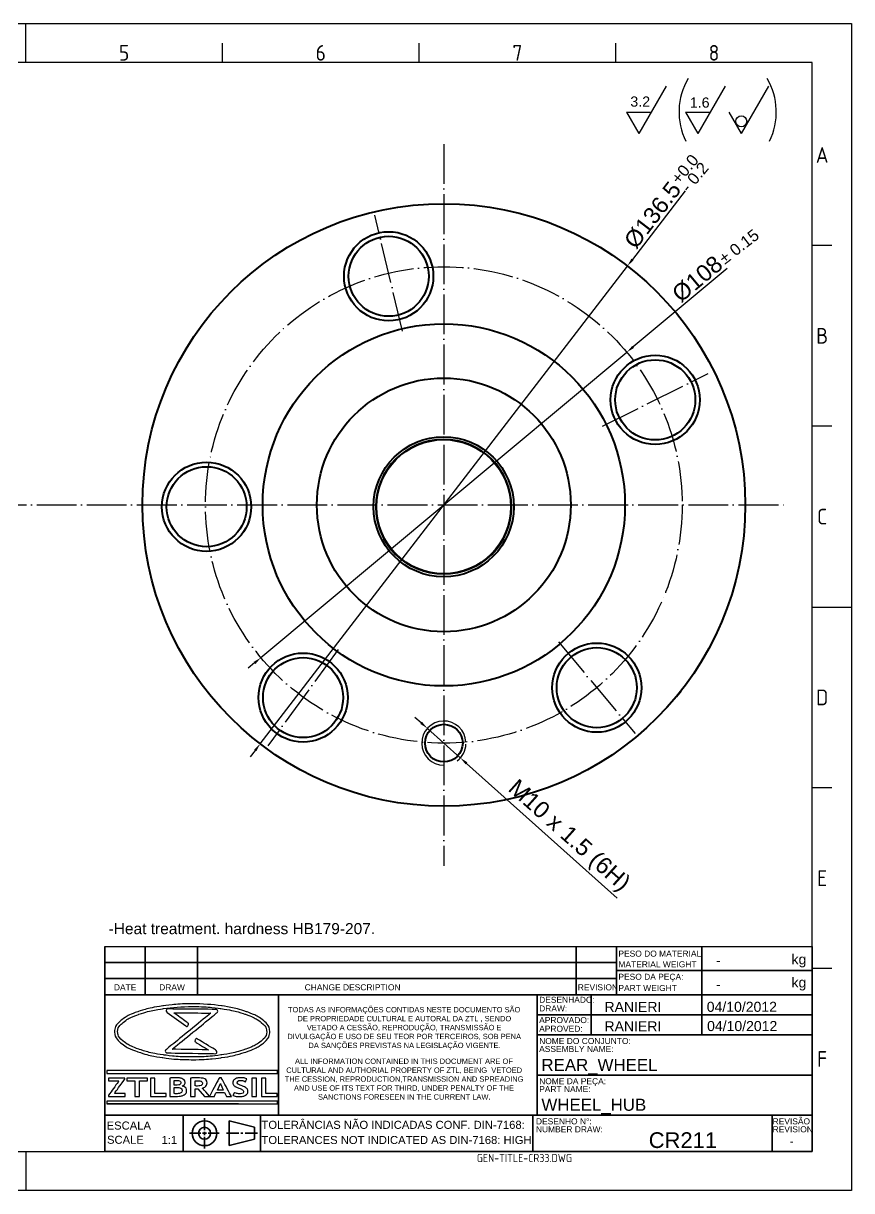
# Model space of a CAD drawing. Header units: millimetres. Extents: x 2411 to 2909, y 698 to 1050.
# Drawn here: x 2659.3 to 2908.8, y 698 to 1049.7 of the extents above; entities that cross this region are included whole.
import ezdxf
from ezdxf.enums import TextEntityAlignment as Align

# ---------------------------------------------------------------- set-up
doc = ezdxf.new("R2010")
doc.units = ezdxf.units.MM
for name, pattern in [('ACAD_ISO02W100', [15, 12, -3]), ('ACAD_ISO04W100', [30, 24, -3, 0, -3]), ('ACAD_ISO05W100', [33, 24, -3, 0, -3, 0, -3])]:
    doc.linetypes.add(name, pattern=pattern)
for name, color, linetype, lineweight in [('AM_0', 7, 'Continuous', 40), ('AM_4', 1, 'ACAD_ISO04W100', 25), ('AM_5', 3, 'Continuous', 25), ('AM_8', 40, 'ACAD_ISO02W100', 35), ('AM_BOR', 2, 'ACAD_ISO05W100', 35)]:
    doc.layers.add(name, color=color, linetype=linetype, lineweight=lineweight)
doc.layers.add('Camada 1', color=7, linetype='Continuous')
doc.styles.add('ACISOTS', font='isocp.shx', dxfattribs={"height": 1})
doc.styles.get("Standard").update_dxf_attribs({"font": 'arial.ttf'})
doc.dimstyles.new('ISO-25', dxfattribs={"dimtxt": 3, "dimasz": 2.5, "dimexe": 1.25, "dimexo": 0.625, "dimtad": 1, "dimtxsty": 'Standard', "dimcen": 2.5, "dimadec": 0, "dimazin": 0, "dimtfac": 1, "dimtmove": 0, "dimatfit": 3, "dimfxl": 1, "dimarcsym": 0})

# ---------------------------------------------------------------- blocks, each defined once
blk = doc.blocks.new('A3 ZTL')
for p, q in [((401.17, 280.82), (19.57, 280.82)), ((401.17, 9.78), (401.17, 280.82)), ((19.57, 9.78), (401.17, 9.78))]:
    blk.add_line(p, q)
at = {"layer": 'AM_BOR', "color": 135, "linetype": 'Continuous', "lineweight": 25}
for p, q in [((0, 290.61), (410.96, 290.61)), ((410.96, 290.61), (410.96, 0)), ((410.96, 0), (0, 0))]:
    blk.add_line(p, q, dxfattribs=at)
at = {"layer": 'AM_BOR', "color": 135, "lineweight": 25}
for p, q in [((205.48, 280.82), (205.48, 290.61)), ((254.4, 280.82), (254.4, 285.71)), ((303.33, 280.82), (303.33, 285.71)), ((352.25, 280.82), (352.25, 285.71)), ((406.07, 235.32), (401.17, 235.32)), ((406.07, 190.31), (401.17, 190.31)), ((401.17, 145.3), (410.96, 145.3)), ((406.07, 100.29), (401.17, 100.29)), ((406.07, 55.28), (401.17, 55.28)), ((205.48, 9.78), (205.48, 0))]:
    blk.add_line(p, q, dxfattribs=at)
at = {"layer": 'AM_BOR', "color": 135, "lineweight": 25, "style": 'ACISOTS'}
for s, p in [('5', (229.94, 283.27)), ('6', (278.86, 283.27)), ('7', (327.79, 283.27)), ('8', (376.71, 283.27)), ('A', (403.62, 257.83)), ('B', (403.62, 212.82)), ('C', (403.62, 167.81)), ('D', (403.62, 122.8)), ('E', (403.62, 77.79)), ('F', (403.62, 32.78))]:
    blk.add_text(s, height=3.91, dxfattribs=at).set_placement(p, align=Align.MIDDLE)
blk = doc.blocks.new('*D21')
at = {"layer": 'AM_5', "color": 0, "lineweight": -2, "transparency": 16777216}
for p, q in [((2871.23, 975.87), (2842.94, 952.24)), ((2730.85, 858.62), (2841.03, 950.64)), ((2728.93, 857.01), (2727.01, 855.41))]:
    blk.add_line(p, q, dxfattribs=at)
at = {"layer": 'AM_5', "color": 0, "transparency": 16777216}
for points in [[(2842.68, 952.56), (2843.21, 951.93), (2841.03, 950.64)], [(2728.66, 857.33), (2729.2, 856.69), (2730.85, 858.62)]]:
    blk.add_solid(points, dxfattribs=at)
at = {"layer": 'Defpoints', "color": 0, "transparency": 16777216}
for p in [(2841.03, 950.64), (2730.85, 858.62)]:
    blk.add_point(p, dxfattribs=at)
at = {"layer": 'AM_5', "color": 0, "transparency": 16777216, "insert": (2862.3, 972.73), "char_height": 3, "attachment_point": 5, "rotation": 39.87}
blk.add_mtext('{\\H1.6667x;%%C108}', dxfattribs=at)
blk = doc.blocks.new('*D22')
at = {"layer": 'AM_5', "color": 0, "lineweight": -2, "transparency": 16777216}
for p, q in [((2858.65, 999.3), (2842.76, 978.6)), ((2730.64, 832.64), (2841.23, 976.62)), ((2729.12, 830.65), (2727.59, 828.67))]:
    blk.add_line(p, q, dxfattribs=at)
at = {"layer": 'AM_5', "color": 0, "transparency": 16777216}
for points in [[(2842.42, 978.86), (2843.09, 978.35), (2841.23, 976.62)], [(2728.79, 830.91), (2729.45, 830.4), (2730.64, 832.64)]]:
    blk.add_solid(points, dxfattribs=at)
at = {"layer": 'Defpoints', "color": 0, "transparency": 16777216}
for p in [(2841.23, 976.62), (2730.64, 832.64)]:
    blk.add_point(p, dxfattribs=at)
at = {"layer": 'AM_5', "color": 0, "transparency": 16777216, "insert": (2848.83, 991.97), "char_height": 3, "attachment_point": 5, "rotation": 52.473}
blk.add_mtext('{\\H1.6667x;%%C136.5}', dxfattribs=at)
blk = doc.blocks.new('*D23')
at = {"layer": 'AM_5', "color": 0, "lineweight": -2, "transparency": 16777216}
for p, q in [((2779.11, 838.96), (2777.24, 840.62)), ((2780.97, 837.29), (2790.9, 828.41)), ((2838.16, 786.17), (2792.77, 826.75))]:
    blk.add_line(p, q, dxfattribs=at)
blk.add_arc((2785.94, 832.85), 6.66, 307.4575, 357.284, dxfattribs=at)
at = {"layer": 'AM_5', "color": 0, "transparency": 16777216}
for points in [[(2779.38, 839.27), (2778.83, 838.65), (2780.97, 837.29)], [(2793.04, 827.06), (2792.49, 826.44), (2790.9, 828.41)]]:
    blk.add_solid(points, dxfattribs=at)
at = {"layer": 'Defpoints', "color": 0, "transparency": 16777216}
for p in [(2780.97, 837.29), (2790.9, 828.41)]:
    blk.add_point(p, dxfattribs=at)
at = {"layer": 'AM_5', "color": 0, "transparency": 16777216, "insert": (2823.36, 804.64), "char_height": 3, "attachment_point": 5, "rotation": 318.2089}
blk.add_mtext('{\\H1.6667x;M10 x 1.5 (6H)}', dxfattribs=at)

msp = doc.modelspace()

# ---------------------------------------------------------------- linework, layer by layer
at = {"linetype": 'Continuous'}
msp.add_line((2683.88, 771.567), (2896.915, 771.567), dxfattribs=at)
at = {"layer": 'AM_0'}
msp.add_line((2856.047, 846.852), (2857.381, 848.629), dxfattribs=at)
for centre, radius in [((2785.936, 904.629), 90.778), ((2769.322, 973.53), 13.434), ((2769.322, 973.53), 12.058), ((2785.936, 904.629), 54.56), ((2849.603, 936.289), 13.434), ((2849.603, 936.289), 12.058), ((2785.936, 904.629), 38.222), ((2785.881, 904.074), 21.113), ((2785.881, 904.074), 20.228), ((2714.478, 904.074), 13.434), ((2714.478, 904.074), 12.058), ((2831.996, 849.56), 13.434), ((2743.547, 846.574), 13.434), ((2743.547, 846.574), 12.058), ((2831.996, 849.56), 12.058), ((2785.936, 832.852), 5.671)]:
    msp.add_circle(centre, radius, dxfattribs=at)
at = {"layer": 'AM_4', "ltscale": 0.5}
for p, q in [((2785.936, 1013.348), (2785.936, 795.91)), ((2773.475, 957.001), (2765.168, 991.915)), ((2833.686, 928.374), (2865.52, 944.204)), ((2467.002, 904.629), (2888.613, 904.629)), ((2820.481, 863.327), (2843.51, 835.792)), ((2754.145, 861.088), (2732.95, 832.06))]:
    msp.add_line(p, q, dxfattribs=at)
msp.add_circle((2785.936, 904.629), 71.778, dxfattribs=at)
at = {"layer": 'AM_5'}
for p, q in [((2852.872, 1030.77), (2844.672, 1016.568)), ((2870.63, 1030.77), (2862.43, 1016.568)), ((2883.687, 1030.77), (2875.487, 1016.568)), ((2840.945, 1023.024), (2848.4, 1023.024)), ((2840.945, 1023.024), (2844.672, 1016.568)), ((2858.703, 1023.024), (2866.157, 1023.024)), ((2858.703, 1023.024), (2862.43, 1016.568)), ((2871.76, 1023.024), (2875.487, 1016.568))]:
    msp.add_line(p, q, dxfattribs=at)
for centre, radius in [((2875.501, 1020.226), 1.653), ((2785.881, 904.074), 20.451)]:
    msp.add_circle(centre, radius, dxfattribs=at)
for centre, radius, start, end in [((2876.835, 1023.009), 20.072, 149.81687, 205.95777), ((2865.985, 1023.009), 20.072, 334.04223, 30.18313), ((2785.936, 832.852), 6.661, 2.65966, 270)]:
    msp.add_arc(centre, radius, start, end, dxfattribs=at)
at = {"layer": 'AM_8', "color": 0, "linetype": 'Continuous'}
for p, q in [((2683.88, 771.567), (2683.88, 709.835)), ((2695.985, 771.567), (2695.985, 757.042)), ((2711.72, 771.567), (2711.72, 757.042)), ((2825.8, 771.567), (2825.8, 757.042)), ((2837.904, 757.042), (2837.904, 771.567)), ((2863.628, 771.567), (2863.628, 764.304)), ((2896.915, 709.835), (2896.915, 771.567)), ((2837.904, 766.725), (2683.88, 766.725)), ((2837.904, 764.304), (2896.915, 764.304)), ((2863.628, 764.304), (2863.628, 757.042)), ((2683.88, 761.883), (2837.904, 761.883)), ((2683.88, 757.042), (2812.185, 757.042)), ((2736.107, 757.042), (2736.107, 720.729)), ((2812.185, 757.042), (2896.915, 757.042)), ((2814.033, 757.042), (2814.033, 734.044)), ((2830.342, 757.042), (2830.342, 744.937)), ((2863.628, 757.042), (2863.628, 744.937)), ((2814.033, 750.989), (2896.915, 750.989)), ((2814.033, 744.937), (2896.915, 744.937)), ((2814.033, 734.044), (2814.033, 720.729)), ((2814.033, 732.833), (2896.915, 732.833)), ((2684.41, 724.132), (2724.063, 724.132)), ((2812.185, 720.729), (2683.88, 720.729)), ((2737.577, 720.729), (2683.88, 720.729)), ((2707.404, 720.729), (2707.404, 709.835)), ((2713.854, 719.855), (2713.854, 716.263)), ((2728.902, 717.078), (2721.287, 719.008)), ((2721.287, 719.008), (2721.287, 711.556)), ((2730.713, 720.729), (2730.713, 709.835)), ((2812.185, 720.729), (2884.811, 720.729)), ((2812.689, 709.835), (2812.689, 720.729)), ((2896.915, 720.729), (2884.811, 720.729)), ((2884.811, 720.729), (2884.811, 709.835)), ((2709.302, 715.282), (2712.72, 715.282)), ((2713.238, 715.282), (2714.441, 715.282)), ((2713.854, 715.764), (2713.854, 714.691)), ((2713.854, 714.21), (2713.854, 710.709)), ((2714.903, 715.282), (2718.299, 715.282)), ((2720.457, 715.282), (2724.201, 715.282)), ((2724.777, 715.282), (2725.38, 715.282)), ((2726.077, 715.282), (2729.785, 715.282)), ((2728.902, 717.078), (2728.902, 713.486)), ((2728.902, 713.486), (2721.287, 711.556)), ((2683.88, 709.835), (2896.915, 709.835))]:
    msp.add_line(p, q, dxfattribs=at)
for radius in [3.726, 1.796]:
    msp.add_circle((2713.854, 715.282), radius, dxfattribs=at)
at = {"layer": 'Camada 1'}
for points, knots in [([(2710.137, 754.29), (2713.259, 754.29), (2716.244, 754.071), (2718.97, 753.675), (2718.97, 753.675), (2721.803, 753.264), (2724.359, 752.661), (2726.502, 751.913), (2726.502, 751.913), (2728.702, 751.145), (2730.478, 750.218), (2731.691, 749.181), (2731.691, 749.181), (2732.873, 748.171), (2733.526, 747.054), (2733.526, 745.874), (2733.526, 745.874), (2733.526, 744.693), (2732.873, 743.576), (2731.691, 742.566), (2731.691, 742.566), (2730.478, 741.529), (2728.702, 740.602), (2726.502, 739.834), (2726.502, 739.834), (2724.359, 739.086), (2721.803, 738.483), (2718.97, 738.071), (2718.97, 738.071), (2716.244, 737.675), (2713.259, 737.457), (2710.137, 737.457), (2710.137, 737.457), (2707.014, 737.457), (2704.03, 737.675), (2701.303, 738.071), (2701.303, 738.071), (2698.47, 738.483), (2695.914, 739.086), (2693.771, 739.834), (2693.771, 739.834), (2691.571, 740.602), (2689.796, 741.529), (2688.582, 742.566), (2688.582, 742.566), (2687.401, 743.576), (2686.748, 744.693), (2686.748, 745.874), (2686.748, 745.874), (2686.748, 747.054), (2687.401, 748.171), (2688.582, 749.181), (2688.582, 749.181), (2689.796, 750.218), (2691.571, 751.145), (2693.771, 751.913), (2693.771, 751.913), (2695.914, 752.661), (2698.47, 753.264), (2701.304, 753.675), (2701.304, 753.675), (2704.03, 754.071), (2707.014, 754.29), (2710.137, 754.29)], [0, 0, 0, 0, 0.0588235, 0.0588235, 0.0588235, 0.0882353, 0.1176471, 0.1176471, 0.1176471, 0.1470588, 0.1764706, 0.1764706, 0.1764706, 0.2058824, 0.2352941, 0.2352941, 0.2352941, 0.2647059, 0.2941176, 0.2941176, 0.2941176, 0.3235294, 0.3529412, 0.3529412, 0.3529412, 0.3823529, 0.4117647, 0.4117647, 0.4117647, 0.4411765, 0.4705882, 0.4705882, 0.4705882, 0.5, 0.5294118, 0.5294118, 0.5294118, 0.5588235, 0.5882353, 0.5882353, 0.5882353, 0.6176471, 0.6470588, 0.6470588, 0.6470588, 0.6764706, 0.7058824, 0.7058824, 0.7058824, 0.7352941, 0.7647059, 0.7647059, 0.7647059, 0.7941176, 0.8235294, 0.8235294, 0.8235294, 0.8529412, 0.8823529, 0.8823529, 0.8823529, 0.9411765, 1, 1, 1, 1]), ([(2710.137, 753.46), (2707.069, 753.46), (2704.142, 753.246), (2701.472, 752.86), (2701.472, 752.86), (2698.698, 752.458), (2696.201, 751.87), (2694.113, 751.141), (2694.113, 751.141), (2692.081, 750.431), (2690.443, 749.594), (2689.327, 748.673), (2689.327, 748.673), (2688.269, 747.8), (2687.684, 746.853), (2687.684, 745.874), (2687.684, 745.874), (2687.684, 744.894), (2688.269, 743.947), (2689.327, 743.074), (2689.327, 743.074), (2690.443, 742.153), (2692.081, 741.315), (2694.113, 740.606), (2694.113, 740.606), (2696.201, 739.877), (2698.698, 739.289), (2701.472, 738.887), (2701.472, 738.887), (2704.141, 738.501), (2707.069, 738.287), (2710.137, 738.287), (2710.137, 738.287), (2713.205, 738.287), (2716.132, 738.501), (2718.802, 738.887), (2718.802, 738.887), (2721.576, 739.289), (2724.072, 739.877), (2726.161, 740.606), (2726.161, 740.606), (2728.193, 741.315), (2729.831, 742.153), (2730.946, 743.074), (2730.946, 743.074), (2732.005, 743.947), (2732.59, 744.894), (2732.59, 745.874), (2732.59, 745.874), (2732.59, 746.853), (2732.005, 747.8), (2730.946, 748.673), (2730.946, 748.673), (2729.831, 749.594), (2728.193, 750.431), (2726.161, 751.141), (2726.161, 751.141), (2724.072, 751.87), (2721.575, 752.458), (2718.802, 752.86), (2718.802, 752.86), (2716.132, 753.246), (2713.205, 753.46), (2710.137, 753.46)], [0, 0, 0, 0, 0.0588235, 0.0588235, 0.0588235, 0.0882353, 0.1176471, 0.1176471, 0.1176471, 0.1470588, 0.1764706, 0.1764706, 0.1764706, 0.2058824, 0.2352941, 0.2352941, 0.2352941, 0.2647059, 0.2941176, 0.2941176, 0.2941176, 0.3235294, 0.3529412, 0.3529412, 0.3529412, 0.3823529, 0.4117647, 0.4117647, 0.4117647, 0.4411765, 0.4705882, 0.4705882, 0.4705882, 0.5, 0.5294118, 0.5294118, 0.5294118, 0.5588235, 0.5882353, 0.5882353, 0.5882353, 0.6176471, 0.6470588, 0.6470588, 0.6470588, 0.6764706, 0.7058824, 0.7058824, 0.7058824, 0.7352941, 0.7647059, 0.7647059, 0.7647059, 0.7941176, 0.8235294, 0.8235294, 0.8235294, 0.8529412, 0.8823529, 0.8823529, 0.8823529, 0.9411765, 1, 1, 1, 1]), ([(2708.191, 747.665), (2708.191, 747.665), (2702.588, 751.681), (2702.588, 751.681), (2702.588, 751.681), (2702.171, 751.98), (2702.34, 752.739), (2702.832, 752.735), (2702.832, 752.735), (2702.832, 752.735), (2717.303, 752.618), (2717.303, 752.618), (2717.303, 752.618), (2717.779, 752.615), (2717.955, 751.898), (2717.567, 751.582), (2717.567, 751.582), (2717.567, 751.582), (2704.094, 740.606), (2704.094, 740.606), (2704.094, 740.606), (2704.094, 740.606), (2715.014, 740.43), (2715.014, 740.43), (2715.014, 740.43), (2715.014, 740.43), (2711.341, 742.643), (2711.341, 742.643), (2711.341, 742.643), (2711.1, 742.788), (2710.858, 742.934), (2711.069, 743.439), (2711.069, 743.439), (2711.279, 743.943), (2711.521, 743.798), (2711.762, 743.652), (2711.762, 743.652), (2711.762, 743.652), (2717.268, 740.335), (2717.268, 740.335), (2717.268, 740.335), (2717.719, 740.064), (2717.559, 739.256), (2717.052, 739.264), (2717.052, 739.264), (2717.052, 739.264), (2702.581, 739.496), (2702.581, 739.496), (2702.581, 739.496), (2702.107, 739.504), (2701.934, 740.218), (2702.32, 740.532), (2702.32, 740.532), (2702.32, 740.532), (2715.779, 751.497), (2715.779, 751.497), (2715.779, 751.497), (2715.779, 751.497), (2704.562, 751.587), (2704.562, 751.587), (2704.562, 751.587), (2704.562, 751.587), (2708.675, 748.639), (2708.675, 748.639), (2708.675, 748.639), (2708.904, 748.475), (2709.134, 748.311), (2708.892, 747.824), (2708.892, 747.824), (2708.65, 747.337), (2708.421, 747.501), (2708.191, 747.665)], [0, 0, 0, 0, 0.0526316, 0.0526316, 0.0526316, 0.0789474, 0.1052632, 0.1052632, 0.1052632, 0.1315789, 0.1578947, 0.1578947, 0.1578947, 0.1842105, 0.2105263, 0.2105263, 0.2105263, 0.2368421, 0.2631579, 0.2631579, 0.2631579, 0.2894737, 0.3157895, 0.3157895, 0.3157895, 0.3421053, 0.3684211, 0.3684211, 0.3684211, 0.3947368, 0.4210526, 0.4210526, 0.4210526, 0.4473684, 0.4736842, 0.4736842, 0.4736842, 0.5, 0.5263158, 0.5263158, 0.5263158, 0.5526316, 0.5789474, 0.5789474, 0.5789474, 0.6052632, 0.6315789, 0.6315789, 0.6315789, 0.6578947, 0.6842105, 0.6842105, 0.6842105, 0.7105263, 0.7368421, 0.7368421, 0.7368421, 0.7631579, 0.7894737, 0.7894737, 0.7894737, 0.8157895, 0.8421053, 0.8421053, 0.8421053, 0.8684211, 0.8947368, 0.8947368, 0.8947368, 0.9473684, 1, 1, 1, 1]), ([(2684.511, 734.209), (2684.511, 734.209), (2735.763, 734.209), (2735.763, 734.209), (2735.763, 734.209), (2735.763, 734.209), (2735.864, 734.209), (2735.864, 734.209), (2735.864, 734.209), (2735.864, 734.209), (2735.864, 734.108), (2735.864, 734.108), (2735.864, 734.108), (2735.864, 734.108), (2735.864, 733.441), (2735.864, 733.441), (2735.864, 733.441), (2735.864, 733.441), (2735.864, 733.341), (2735.864, 733.341), (2735.864, 733.341), (2735.864, 733.341), (2735.763, 733.341), (2735.763, 733.341), (2735.763, 733.341), (2735.763, 733.341), (2684.511, 733.341), (2684.511, 733.341), (2684.511, 733.341), (2684.511, 733.341), (2684.41, 733.341), (2684.41, 733.341), (2684.41, 733.341), (2684.41, 733.341), (2684.41, 733.441), (2684.41, 733.441), (2684.41, 733.441), (2684.41, 733.441), (2684.41, 734.108), (2684.41, 734.108), (2684.41, 734.108), (2684.41, 734.108), (2684.41, 734.209), (2684.41, 734.209), (2684.41, 734.209), (2684.41, 734.209), (2684.511, 734.209), (2684.511, 734.209)], [0, 0, 0, 0, 0.0769231, 0.0769231, 0.0769231, 0.1153846, 0.1538462, 0.1538462, 0.1538462, 0.1923077, 0.2307692, 0.2307692, 0.2307692, 0.2692308, 0.3076923, 0.3076923, 0.3076923, 0.3461538, 0.3846154, 0.3846154, 0.3846154, 0.4230769, 0.4615385, 0.4615385, 0.4615385, 0.5, 0.5384615, 0.5384615, 0.5384615, 0.5769231, 0.6153846, 0.6153846, 0.6153846, 0.6538462, 0.6923077, 0.6923077, 0.6923077, 0.7307692, 0.7692308, 0.7692308, 0.7692308, 0.8076923, 0.8461538, 0.8461538, 0.8461538, 0.9230769, 1, 1, 1, 1]), ([(2684.92, 726.409), (2684.92, 726.409), (2684.92, 726.725), (2684.92, 726.725), (2684.92, 726.725), (2684.92, 726.725), (2688.055, 731.061), (2688.055, 731.061), (2688.055, 731.061), (2688.055, 731.061), (2684.973, 731.061), (2684.973, 731.061), (2684.973, 731.061), (2684.973, 731.061), (2684.973, 731.933), (2684.973, 731.933), (2684.973, 731.933), (2684.973, 731.933), (2689.873, 731.933), (2689.873, 731.933), (2689.873, 731.933), (2689.873, 731.933), (2689.873, 731.616), (2689.873, 731.616), (2689.873, 731.616), (2689.873, 731.616), (2686.728, 727.28), (2686.728, 727.28), (2686.728, 727.28), (2686.728, 727.28), (2689.985, 727.28), (2689.985, 727.28), (2689.985, 727.28), (2689.985, 727.28), (2689.985, 726.409), (2689.985, 726.409), (2689.985, 726.409), (2689.985, 726.409), (2684.92, 726.409), (2684.92, 726.409)], [0, 0, 0, 0, 0.0909091, 0.0909091, 0.0909091, 0.1363636, 0.1818182, 0.1818182, 0.1818182, 0.2272727, 0.2727273, 0.2727273, 0.2727273, 0.3181818, 0.3636364, 0.3636364, 0.3636364, 0.4090909, 0.4545455, 0.4545455, 0.4545455, 0.5, 0.5454545, 0.5454545, 0.5454545, 0.5909091, 0.6363636, 0.6363636, 0.6363636, 0.6818182, 0.7272727, 0.7272727, 0.7272727, 0.7727273, 0.8181818, 0.8181818, 0.8181818, 0.9090909, 1, 1, 1, 1]), ([(2694.224, 731.061), (2694.224, 731.061), (2694.224, 726.409), (2694.224, 726.409), (2694.224, 726.409), (2694.224, 726.409), (2692.889, 726.409), (2692.889, 726.409), (2692.889, 726.409), (2692.889, 726.409), (2692.889, 731.061), (2692.889, 731.061), (2692.889, 731.061), (2692.889, 731.061), (2690.499, 731.061), (2690.499, 731.061), (2690.499, 731.061), (2690.499, 731.061), (2690.499, 731.933), (2690.499, 731.933), (2690.499, 731.933), (2690.499, 731.933), (2696.722, 731.933), (2696.722, 731.933), (2696.722, 731.933), (2696.722, 731.933), (2696.722, 731.061), (2696.722, 731.061), (2696.722, 731.061), (2696.722, 731.061), (2694.224, 731.061), (2694.224, 731.061)], [0, 0, 0, 0, 0.1111111, 0.1111111, 0.1111111, 0.1666667, 0.2222222, 0.2222222, 0.2222222, 0.2777778, 0.3333333, 0.3333333, 0.3333333, 0.3888889, 0.4444444, 0.4444444, 0.4444444, 0.5, 0.5555556, 0.5555556, 0.5555556, 0.6111111, 0.6666667, 0.6666667, 0.6666667, 0.7222222, 0.7777778, 0.7777778, 0.7777778, 0.8888889, 1, 1, 1, 1]), ([(2697.594, 726.409), (2697.594, 726.409), (2697.594, 731.933), (2697.594, 731.933), (2697.594, 731.933), (2697.594, 731.933), (2698.928, 731.933), (2698.928, 731.933), (2698.928, 731.933), (2698.928, 731.933), (2698.928, 727.28), (2698.928, 727.28), (2698.928, 727.28), (2698.928, 727.28), (2702.326, 727.28), (2702.326, 727.28), (2702.326, 727.28), (2702.326, 727.28), (2702.326, 726.409), (2702.326, 726.409), (2702.326, 726.409), (2702.326, 726.409), (2697.594, 726.409), (2697.594, 726.409)], [0, 0, 0, 0, 0.1428571, 0.1428571, 0.1428571, 0.2142857, 0.2857143, 0.2857143, 0.2857143, 0.3571429, 0.4285714, 0.4285714, 0.4285714, 0.5, 0.5714286, 0.5714286, 0.5714286, 0.6428571, 0.7142857, 0.7142857, 0.7142857, 0.8571429, 1, 1, 1, 1]), ([(2705.701, 726.409), (2705.701, 726.409), (2703.402, 726.409), (2703.402, 726.409), (2703.402, 726.409), (2703.402, 726.409), (2703.402, 731.929), (2703.402, 731.929), (2703.402, 731.929), (2704.416, 731.963), (2705.125, 731.981), (2705.531, 731.981), (2705.531, 731.981), (2706.312, 731.981), (2706.922, 731.859), (2707.362, 731.613), (2707.362, 731.613), (2707.801, 731.369), (2708.02, 731.019), (2708.02, 730.565), (2708.02, 730.565), (2708.02, 730.127), (2707.705, 729.781), (2707.076, 729.527), (2707.076, 729.527), (2708.01, 729.288), (2708.477, 728.795), (2708.477, 728.048), (2708.477, 728.048), (2708.477, 727.546), (2708.218, 727.147), (2707.703, 726.851), (2707.703, 726.851), (2707.187, 726.557), (2706.519, 726.409), (2705.701, 726.409)], [0, 0, 0, 0, 0.1, 0.1, 0.1, 0.15, 0.2, 0.2, 0.2, 0.25, 0.3, 0.3, 0.3, 0.35, 0.4, 0.4, 0.4, 0.45, 0.5, 0.5, 0.5, 0.55, 0.6, 0.6, 0.6, 0.65, 0.7, 0.7, 0.7, 0.75, 0.8, 0.8, 0.8, 0.9, 1, 1, 1, 1]), ([(2713.895, 726.409), (2713.895, 726.409), (2711.889, 728.689), (2711.889, 728.689), (2711.889, 728.689), (2711.688, 728.692), (2711.406, 728.701), (2711.041, 728.716), (2711.041, 728.716), (2711.041, 728.716), (2711.041, 726.409), (2711.041, 726.409), (2711.041, 726.409), (2711.041, 726.409), (2709.656, 726.409), (2709.656, 726.409), (2709.656, 726.409), (2709.656, 726.409), (2709.656, 731.933), (2709.656, 731.933), (2709.656, 731.933), (2709.731, 731.933), (2710.02, 731.942), (2710.525, 731.961), (2710.525, 731.961), (2711.027, 731.98), (2711.432, 731.989), (2711.74, 731.989), (2711.74, 731.989), (2713.649, 731.989), (2714.604, 731.446), (2714.604, 730.36), (2714.604, 730.36), (2714.604, 730.033), (2714.471, 729.736), (2714.208, 729.467), (2714.208, 729.467), (2713.945, 729.198), (2713.613, 729.008), (2713.213, 728.898), (2713.213, 728.898), (2713.213, 728.898), (2715.434, 726.409), (2715.434, 726.409), (2715.434, 726.409), (2715.434, 726.409), (2713.895, 726.409), (2713.895, 726.409)], [0, 0, 0, 0, 0.0769231, 0.0769231, 0.0769231, 0.1153846, 0.1538462, 0.1538462, 0.1538462, 0.1923077, 0.2307692, 0.2307692, 0.2307692, 0.2692308, 0.3076923, 0.3076923, 0.3076923, 0.3461538, 0.3846154, 0.3846154, 0.3846154, 0.4230769, 0.4615385, 0.4615385, 0.4615385, 0.5, 0.5384615, 0.5384615, 0.5384615, 0.5769231, 0.6153846, 0.6153846, 0.6153846, 0.6538462, 0.6923077, 0.6923077, 0.6923077, 0.7307692, 0.7692308, 0.7692308, 0.7692308, 0.8076923, 0.8461538, 0.8461538, 0.8461538, 0.9230769, 1, 1, 1, 1]), ([(2720.462, 726.409), (2720.462, 726.409), (2719.914, 727.528), (2719.914, 727.528), (2719.914, 727.528), (2719.914, 727.528), (2717.338, 727.528), (2717.338, 727.528), (2717.338, 727.528), (2717.338, 727.528), (2716.814, 726.409), (2716.814, 726.409), (2716.814, 726.409), (2716.814, 726.409), (2715.332, 726.409), (2715.332, 726.409), (2715.332, 726.409), (2715.332, 726.409), (2718.329, 732.009), (2718.329, 732.009), (2718.329, 732.009), (2718.329, 732.009), (2718.914, 732.009), (2718.914, 732.009), (2718.914, 732.009), (2718.914, 732.009), (2721.936, 726.409), (2721.936, 726.409), (2721.936, 726.409), (2721.936, 726.409), (2720.462, 726.409), (2720.462, 726.409)], [0, 0, 0, 0, 0.1111111, 0.1111111, 0.1111111, 0.1666667, 0.2222222, 0.2222222, 0.2222222, 0.2777778, 0.3333333, 0.3333333, 0.3333333, 0.3888889, 0.4444444, 0.4444444, 0.4444444, 0.5, 0.5555556, 0.5555556, 0.5555556, 0.6111111, 0.6666667, 0.6666667, 0.6666667, 0.7222222, 0.7777778, 0.7777778, 0.7777778, 0.8888889, 1, 1, 1, 1]), ([(2722.372, 726.714), (2722.372, 726.714), (2722.866, 727.593), (2722.866, 727.593), (2722.866, 727.593), (2723.391, 727.321), (2723.909, 727.186), (2724.419, 727.186), (2724.419, 727.186), (2725.204, 727.186), (2725.594, 727.387), (2725.594, 727.788), (2725.594, 727.788), (2725.594, 727.978), (2725.501, 728.157), (2725.318, 728.328), (2725.318, 728.328), (2725.134, 728.499), (2724.752, 728.691), (2724.176, 728.903), (2724.176, 728.903), (2723.599, 729.115), (2723.211, 729.29), (2723.011, 729.427), (2723.011, 729.427), (2722.811, 729.565), (2722.657, 729.727), (2722.548, 729.916), (2722.548, 729.916), (2722.442, 730.104), (2722.387, 730.312), (2722.387, 730.541), (2722.387, 730.541), (2722.387, 730.969), (2722.601, 731.323), (2723.027, 731.605), (2723.027, 731.605), (2723.452, 731.886), (2723.999, 732.027), (2724.666, 732.027), (2724.666, 732.027), (2725.535, 732.027), (2726.172, 731.907), (2726.58, 731.669), (2726.58, 731.669), (2726.58, 731.669), (2726.174, 730.825), (2726.174, 730.825), (2726.174, 730.825), (2725.706, 731.07), (2725.211, 731.194), (2724.692, 731.194), (2724.692, 731.194), (2724.384, 731.194), (2724.146, 731.133), (2723.976, 731.015), (2723.976, 731.015), (2723.806, 730.895), (2723.722, 730.74), (2723.722, 730.549), (2723.722, 730.549), (2723.722, 730.232), (2724.198, 729.903), (2725.153, 729.561), (2725.153, 729.561), (2725.656, 729.38), (2726.018, 729.213), (2726.24, 729.061), (2726.24, 729.061), (2726.463, 728.909), (2726.633, 728.732), (2726.749, 728.53), (2726.749, 728.53), (2726.866, 728.328), (2726.924, 728.101), (2726.924, 727.853), (2726.924, 727.853), (2726.924, 727.405), (2726.684, 727.037), (2726.202, 726.748), (2726.202, 726.748), (2725.722, 726.459), (2725.078, 726.315), (2724.27, 726.315), (2724.27, 726.315), (2723.57, 726.315), (2722.937, 726.447), (2722.372, 726.714)], [0, 0, 0, 0, 0.0434783, 0.0434783, 0.0434783, 0.0652174, 0.0869565, 0.0869565, 0.0869565, 0.1086957, 0.1304348, 0.1304348, 0.1304348, 0.1521739, 0.173913, 0.173913, 0.173913, 0.1956522, 0.2173913, 0.2173913, 0.2173913, 0.2391304, 0.2608696, 0.2608696, 0.2608696, 0.2826087, 0.3043478, 0.3043478, 0.3043478, 0.326087, 0.3478261, 0.3478261, 0.3478261, 0.3695652, 0.3913043, 0.3913043, 0.3913043, 0.4130435, 0.4347826, 0.4347826, 0.4347826, 0.4565217, 0.4782609, 0.4782609, 0.4782609, 0.5, 0.5217391, 0.5217391, 0.5217391, 0.5434783, 0.5652174, 0.5652174, 0.5652174, 0.5869565, 0.6086957, 0.6086957, 0.6086957, 0.6304348, 0.6521739, 0.6521739, 0.6521739, 0.673913, 0.6956522, 0.6956522, 0.6956522, 0.7173913, 0.7391304, 0.7391304, 0.7391304, 0.7608696, 0.7826087, 0.7826087, 0.7826087, 0.8043478, 0.826087, 0.826087, 0.826087, 0.8478261, 0.8695652, 0.8695652, 0.8695652, 0.8913043, 0.9130435, 0.9130435, 0.9130435, 0.9565217, 1, 1, 1, 1]), ([(2728.129, 726.409), (2728.129, 726.409), (2728.129, 731.933), (2728.129, 731.933), (2728.129, 731.933), (2728.129, 731.933), (2729.463, 731.933), (2729.463, 731.933), (2729.463, 731.933), (2729.463, 731.933), (2729.463, 726.409), (2729.463, 726.409), (2729.463, 726.409), (2729.463, 726.409), (2728.129, 726.409), (2728.129, 726.409)], [0, 0, 0, 0, 0.2, 0.2, 0.2, 0.3, 0.4, 0.4, 0.4, 0.5, 0.6, 0.6, 0.6, 0.8, 1, 1, 1, 1]), ([(2731.027, 726.409), (2731.027, 726.409), (2731.027, 731.933), (2731.027, 731.933), (2731.027, 731.933), (2731.027, 731.933), (2732.362, 731.933), (2732.362, 731.933), (2732.362, 731.933), (2732.362, 731.933), (2732.362, 727.28), (2732.362, 727.28), (2732.362, 727.28), (2732.362, 727.28), (2735.76, 727.28), (2735.76, 727.28), (2735.76, 727.28), (2735.76, 727.28), (2735.76, 726.409), (2735.76, 726.409), (2735.76, 726.409), (2735.76, 726.409), (2731.027, 726.409), (2731.027, 726.409)], [0, 0, 0, 0, 0.1428571, 0.1428571, 0.1428571, 0.2142857, 0.2857143, 0.2857143, 0.2857143, 0.3571429, 0.4285714, 0.4285714, 0.4285714, 0.5, 0.5714286, 0.5714286, 0.5714286, 0.6428571, 0.7142857, 0.7142857, 0.7142857, 0.8571429, 1, 1, 1, 1]), ([(2704.736, 731.145), (2704.736, 731.145), (2704.736, 729.821), (2704.736, 729.821), (2704.736, 729.821), (2704.941, 729.812), (2705.156, 729.807), (2705.382, 729.807), (2705.382, 729.807), (2706.251, 729.807), (2706.686, 730.046), (2706.686, 730.526), (2706.686, 730.526), (2706.686, 730.951), (2706.292, 731.163), (2705.502, 731.163), (2705.502, 731.163), (2705.293, 731.163), (2705.038, 731.157), (2704.736, 731.145)], [0, 0, 0, 0, 0.1666667, 0.1666667, 0.1666667, 0.25, 0.3333333, 0.3333333, 0.3333333, 0.4166667, 0.5, 0.5, 0.5, 0.5833333, 0.6666667, 0.6666667, 0.6666667, 0.8333333, 1, 1, 1, 1]), ([(2704.736, 729.056), (2704.736, 729.056), (2704.736, 727.231), (2704.736, 727.231), (2704.736, 727.231), (2705.006, 727.213), (2705.225, 727.204), (2705.393, 727.204), (2705.393, 727.204), (2705.988, 727.204), (2706.421, 727.279), (2706.689, 727.427), (2706.689, 727.427), (2706.957, 727.575), (2707.092, 727.822), (2707.092, 728.166), (2707.092, 728.166), (2707.092, 728.48), (2706.968, 728.709), (2706.717, 728.852), (2706.717, 728.852), (2706.467, 728.996), (2706.031, 729.066), (2705.409, 729.066), (2705.409, 729.066), (2705.279, 729.066), (2705.055, 729.064), (2704.736, 729.056)], [0, 0, 0, 0, 0.125, 0.125, 0.125, 0.1875, 0.25, 0.25, 0.25, 0.3125, 0.375, 0.375, 0.375, 0.4375, 0.5, 0.5, 0.5, 0.5625, 0.625, 0.625, 0.625, 0.6875, 0.75, 0.75, 0.75, 0.875, 1, 1, 1, 1]), ([(2711.041, 731.081), (2711.041, 731.081), (2711.041, 729.547), (2711.041, 729.547), (2711.041, 729.547), (2711.288, 729.531), (2711.477, 729.523), (2711.607, 729.523), (2711.607, 729.523), (2712.164, 729.523), (2712.572, 729.581), (2712.83, 729.697), (2712.83, 729.697), (2713.089, 729.813), (2713.218, 730.037), (2713.218, 730.372), (2713.218, 730.372), (2713.218, 730.643), (2713.08, 730.833), (2712.802, 730.94), (2712.802, 730.94), (2712.525, 731.048), (2712.089, 731.103), (2711.493, 731.103), (2711.493, 731.103), (2711.35, 731.103), (2711.199, 731.096), (2711.041, 731.081)], [0, 0, 0, 0, 0.125, 0.125, 0.125, 0.1875, 0.25, 0.25, 0.25, 0.3125, 0.375, 0.375, 0.375, 0.4375, 0.5, 0.5, 0.5, 0.5625, 0.625, 0.625, 0.625, 0.6875, 0.75, 0.75, 0.75, 0.875, 1, 1, 1, 1]), ([(2718.622, 730.319), (2718.622, 730.319), (2717.718, 728.279), (2717.718, 728.279), (2717.718, 728.279), (2717.718, 728.279), (2719.524, 728.279), (2719.524, 728.279), (2719.524, 728.279), (2719.524, 728.279), (2718.622, 730.319), (2718.622, 730.319)], [0, 0, 0, 0, 0.25, 0.25, 0.25, 0.375, 0.5, 0.5, 0.5, 0.75, 1, 1, 1, 1]), ([(2684.511, 725), (2684.511, 725), (2735.763, 725), (2735.763, 725), (2735.763, 725), (2735.763, 725), (2735.864, 725), (2735.864, 725), (2735.864, 725), (2735.864, 725), (2735.864, 724.899), (2735.864, 724.899), (2735.864, 724.899), (2735.864, 724.899), (2735.864, 724.232), (2735.864, 724.232), (2735.864, 724.232), (2735.864, 724.232), (2735.864, 724.132), (2735.864, 724.132), (2735.864, 724.132), (2735.864, 724.132), (2735.763, 724.132), (2735.763, 724.132), (2735.763, 724.132), (2735.763, 724.132), (2684.511, 724.132), (2684.511, 724.132), (2684.511, 724.132), (2684.511, 724.132), (2684.41, 724.132), (2684.41, 724.132), (2684.41, 724.132), (2684.41, 724.132), (2684.41, 724.232), (2684.41, 724.232), (2684.41, 724.232), (2684.41, 724.232), (2684.41, 724.899), (2684.41, 724.899), (2684.41, 724.899), (2684.41, 724.899), (2684.41, 725), (2684.41, 725), (2684.41, 725), (2684.41, 725), (2684.511, 725), (2684.511, 725)], [0, 0, 0, 0, 0.0769231, 0.0769231, 0.0769231, 0.1153846, 0.1538462, 0.1538462, 0.1538462, 0.1923077, 0.2307692, 0.2307692, 0.2307692, 0.2692308, 0.3076923, 0.3076923, 0.3076923, 0.3461538, 0.3846154, 0.3846154, 0.3846154, 0.4230769, 0.4615385, 0.4615385, 0.4615385, 0.5, 0.5384615, 0.5384615, 0.5384615, 0.5769231, 0.6153846, 0.6153846, 0.6153846, 0.6538462, 0.6923077, 0.6923077, 0.6923077, 0.7307692, 0.7692308, 0.7692308, 0.7692308, 0.8076923, 0.8461538, 0.8461538, 0.8461538, 0.9230769, 1, 1, 1, 1])]:
    msp.add_open_spline(points, degree=3, knots=knots, dxfattribs=at)

# ---------------------------------------------------------------- block references
at = {"linetype": 'ByBlock', "lineweight": 0, "xscale": 1.2104235, "yscale": 1.2104235, "zscale": 1.2104235}
msp.add_blockref('A3 ZTL', (2411.324, 697.991), dxfattribs=at)

# ---------------------------------------------------------------- texts
at = {"color": 0, "linetype": 'Continuous', "char_height": 1.6139, "attachment_point": 1}
for s, width, insert in [('\\pi1.2266;TODAS AS INFORMAÇÕES CONTIDAS NESTE DOCUMENTO SÃO \\P\\pi4.1026;DE PROPRIEDADE CULTURAL E AUTORAL DA ZTL , SENDO \\P\\pi6.9121;VETADO A CESSÃO, REPRODUÇÃO, TRANSMISSÃO E \\P\\pi1.0433;DIVULGAÇÃO E USO DE SEU TEOR POR TERCEIROS, SOB PENA \\P\\pi7.4047;DA SANÇÕES PREVISTAS NA LEGISLAÇÃO VIGENTE.', 72.32413, (2737.746, 753.334)), ('\\pi4.2555;ALL INFORMATION CONTAINED IN THIS DOCUMENT ARE OF \\P\\pi1.6233;CULTURAL AND AUTHORIAL PROPERTY OF ZTL, BEING  VETOED \\P\\pi1.167;THE CESSION, REPRODUCTION,TRANSMISSION AND SPREADING \\P\\pi3.9505;AND USE OF ITS TEXT FOR THIRD, UNDER PENALTY OF THE \\P\\pi11.178;SANCTIONS FORESEEN IN THE CURRENT LAW.', 74.0456, (2736.848, 737.799))]:
    msp.add_mtext_dynamic_manual_height_columns(s, width=width, gutter_width=12.5, heights=[0], dxfattribs=dict(at, insert=insert))
at = {"layer": 'AM_4', "insert": (2684.971, 778.616), "char_height": 3.3345, "width": 81.83695, "attachment_point": 1}
msp.add_mtext('-Heat treatment. hardness HB179-207.', dxfattribs=at)
at = {"layer": 'AM_5', "char_height": 3.0677, "attachment_point": 1}
for s, insert in [('3.2', (2842.096, 1027.711)), ('1.6', (2860.015, 1027.414))]:
    msp.add_mtext_dynamic_manual_height_columns(s, width=18.23779, gutter_width=12.5, heights=[0], dxfattribs=dict(at, insert=insert))
at = {"layer": 'AM_5', "char_height": 3.5, "attachment_point": 1}
for s, insert, rotation in [('+0.0', (2854.073, 1003.261), 50.06026), ('- 0.2', (2856.996, 1000.791), 50.06026), ('\\pt3.5;± 0.15', (2868.398, 979.721), 37.70533)]:
    msp.add_mtext_dynamic_manual_height_columns(s, width=18.23779, gutter_width=12.5, heights=[0], dxfattribs=dict(at, insert=insert, rotation=rotation))
at = {"layer": 'AM_8', "color": 0, "linetype": 'Continuous'}
for s, height, p in [('PESO DO MATERIAL:', 1.81564, (2838.514, 768.514)), ('MATERIAL WEIGHT', 1.81564, (2838.514, 765.298)), ('kg', 3.0261, (2890.66, 766.193)), ('PESO DA PEÇA:', 1.81564, (2838.514, 761.536)), ('DATE', 1.8156, (2686.562, 758.36)), ('DRAW', 1.8156, (2700.201, 758.36)), ('CHANGE DESCRIPTION', 1.81564, (2744.011, 758.36)), ('REVISION', 1.8156, (2826.279, 758.36)), ('PART WEIGHT', 1.81564, (2838.514, 758.148)), ('kg', 3.0261, (2890.66, 759.211)), ('DESENHADO:', 1.8156, (2814.643, 754.597)), ('DRAW:', 1.8156, (2814.643, 751.986)), ('APROVADO:', 1.8156, (2814.643, 748.482)), ('APROVED:', 1.8156, (2814.643, 745.871)), ('NOME DO CONJUNTO:', 1.81564, (2814.643, 742.177)), ('ASSEMBLY NAME:', 1.81564, (2814.643, 739.786)), ('NOME DA PEÇA:', 1.81564, (2814.643, 730.072)), ('PART NAME:', 1.8156, (2814.643, 727.682)), ('ESCALA', 2.4208, (2684.374, 716.393)), ('TOLERÂNCIAS NÃO INDICADAS CONF. DIN-7168:', 2.42085, (2731.014, 716.618)), ('DESENHO N%%d:', 1.81564, (2813.677, 717.968)), ('REVISÃO', 1.8156, (2884.963, 717.968)), ('SCALE', 2.4208, (2684.487, 712.116)), ('1:1', 2.4208, (2700.9, 712.049)), ('TOLERANCES NOT INDICATED AS DIN-7168: HIGH', 2.42085, (2731.014, 712.049)), ('NUMBER DRAW:', 1.81564, (2813.677, 715.577)), ('REVISION', 1.8156, (2884.963, 715.577))]:
    msp.add_text(s, height=height, dxfattribs=at).set_placement(p)
for p in [(2867.939, 767.363), (2867.939, 760.161)]:
    msp.add_attdef('-', text='', height=3.026, dxfattribs=at).set_placement(p, align=Align.MIDDLE_LEFT)
for tag, p, height in [('RANIERI', (2834.311, 751.843), 3.026), ('04/10/2012', (2865.116, 751.878), 3.026), ('04/10/2012', (2865.213, 746.087), 3.026), ('RANIERI', (2834.309, 745.987), 3.026), ('REAR_WHEEL', (2815.327, 734.073), 3.631), ('WHEEL_HUB', (2815.327, 722.061), 3.631), ('CR211', (2847.637, 710.848), 4.734)]:
    msp.add_attdef(tag, p, '', height=height, dxfattribs=at)
msp.add_attdef('-', text='', height=2.367, dxfattribs=at).set_placement((2890.692, 712.848), align=Align.MIDDLE_CENTER)
at = {"layer": 'AM_8', "color": 0, "linetype": 'Continuous', "style": 'ACISOTS'}
msp.add_attdef('GEN-TITLE-CR33.DWG', (2795.849, 706.623), '', height=2.421, dxfattribs=at)

# ---------------------------------------------------------------- dimensions: what is measured, and where the dimension line sits
at = {"layer": 'AM_5'}
dim = msp.add_diameter_dim_2p(p1=(2730.64, 832.637), p2=(2841.232, 976.622), text='{\\H1.6667x;%%C136.5}', dimstyle='ISO-25', dxfattribs=at)
dim.commit()
dim.dimension.update_dxf_attribs({"geometry": '*D22', "text_midpoint": (2848.835, 991.967)})
for p1, p2, text, picture, middle in [((2730.847, 858.616), (2841.026, 950.642), '{\\H1.6667x;%%C108}', '*D21', (2864.423, 970.185)), ((2780.97, 837.291), (2790.903, 828.412), '{\\H1.6667x;M10 x 1.5 (6H)}', '*D23', (2820.76, 801.725))]:
    dim = msp.add_diameter_dim_2p(p1=p1, p2=p2, text=text, dimstyle='ISO-25', dxfattribs=at)
    dim.commit()
    dim.dimension.update_dxf_attribs({"geometry": picture, "text_midpoint": middle, "dimtype": 163})

doc.saveas('drawing.dxf')
